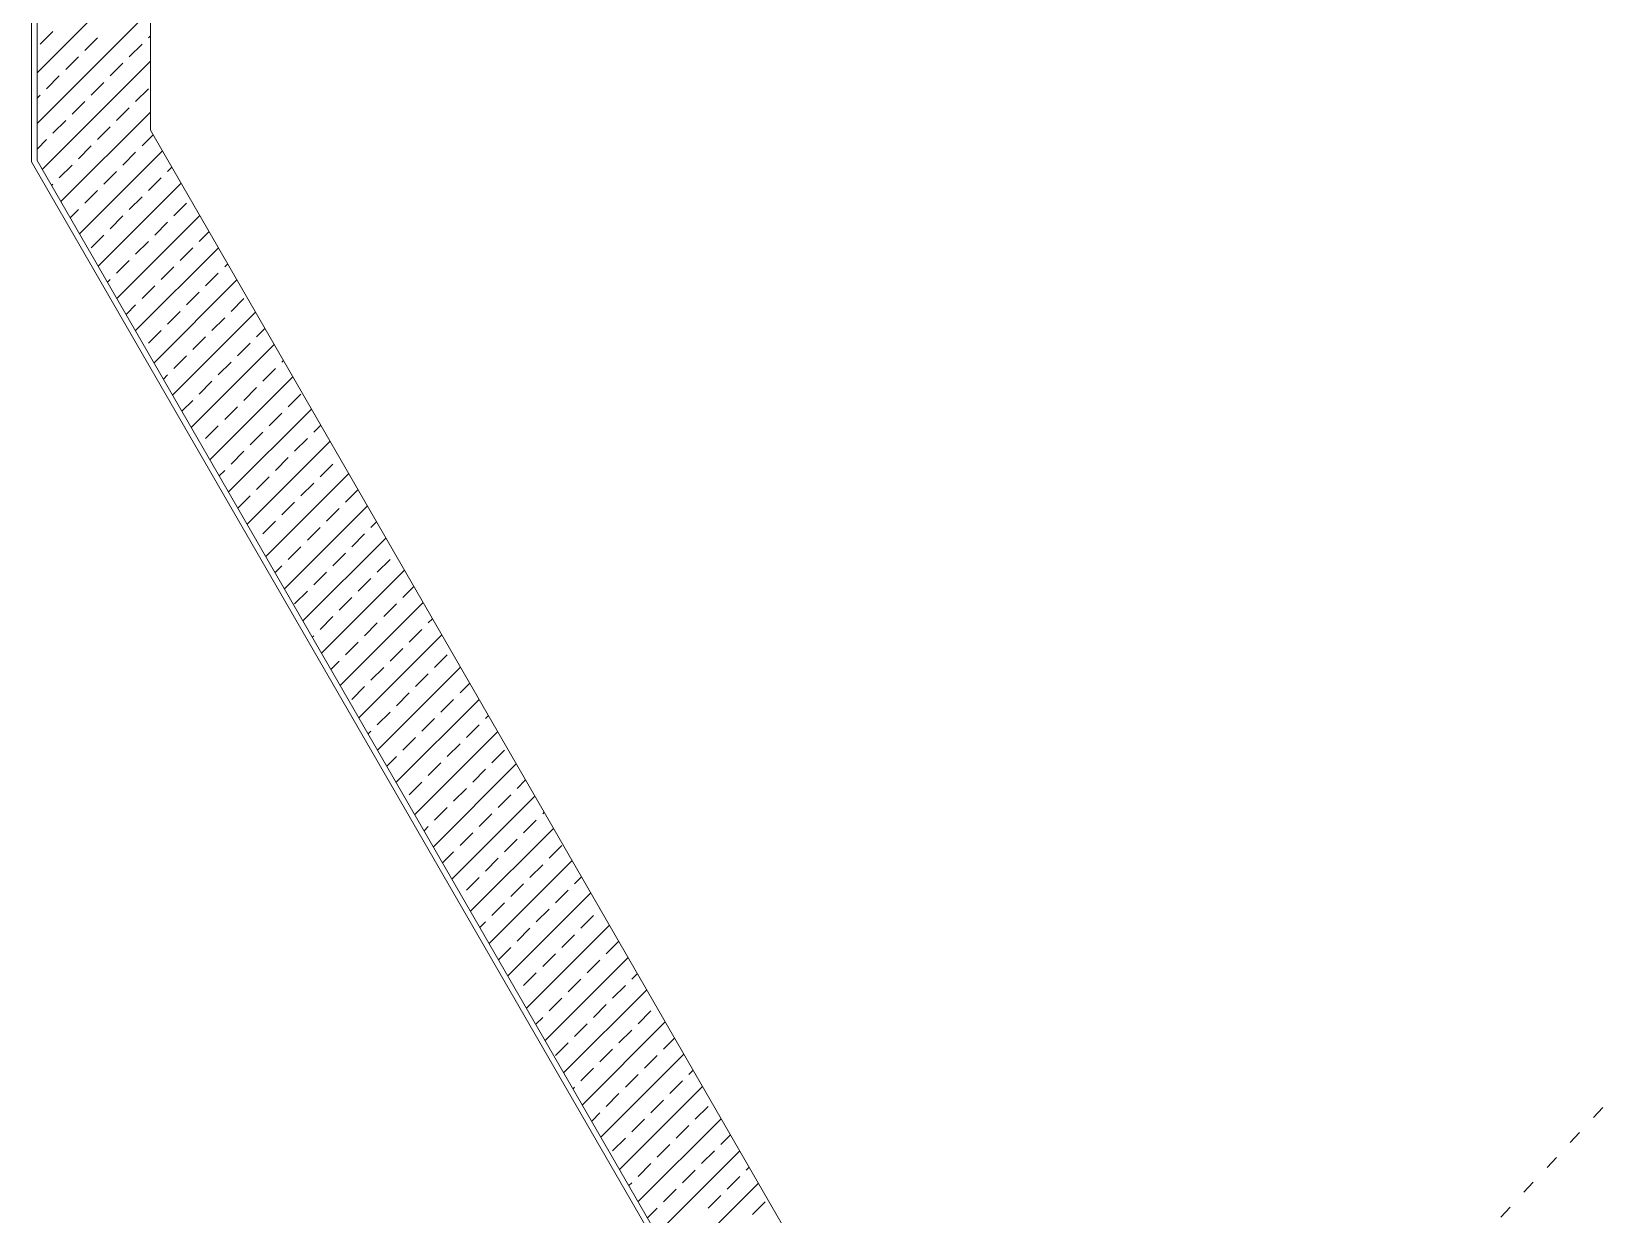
# Model space of a CAD drawing. Header units: millimetres. Extents: x 1780 to 154263, y -7240 to 17216.
# Drawn here: x 115028.5 to 115445.2, y 3772.1 to 4085.3 of the extents above; entities that cross this region are included whole.
import ezdxf

# ---------------------------------------------------------------- set-up
doc = ezdxf.new("R2010")
doc.units = ezdxf.units.MM
doc.linetypes.add('ACAD_ISO03W100', pattern=[30, 12, -18])
for name, color, linetype, lineweight in [('2d_SX_gruba przekroje', 90, 'Continuous', 20), ('2d_SX_instalacje szkic - wentylacja wywiew', 14, 'Continuous', 5), ('2d_SX_szraf', 251, 'Continuous', 0), ('2d_SX_warstwy', 181, 'Continuous', 9)]:
    doc.layers.add(name, color=color, linetype=linetype, lineweight=lineweight)
doc.layers.add('2d_SX_rewizja 18 września', color=210, linetype='Continuous')

# ---------------------------------------------------------------- blocks, each defined once
blk = doc.blocks.new('PDKLD B2')
at = {"layer": '2d_SX_gruba przekroje', "color": 8}
for p, q in [((107394.88, -12235.36), (107394.88, -11884.09)), ((107426.38, -11890.09), (107426.38, -12226.92)), ((107426.38, -12226.92), (107642.99, -12602.1)), ((107603.14, -12596.08), (107394.88, -12235.36))]:
    blk.add_line(p, q, dxfattribs=at)
at = {"layer": '2d_SX_instalacje szkic - wentylacja wywiew', "color": 8, "linetype": 'ACAD_ISO03W100', "ltscale": 0.3}
blk.add_line((108191.13, -12077.34), (107717.38, -12586.09), dxfattribs=at)
at = {"layer": '2d_SX_szraf', "color": 8, "linetype": 'Continuous'}
for p, q in [((107396.38, -12211.73), (107426.38, -12181.73)), ((107396.38, -12225.2), (107426.38, -12195.2)), ((107397.2, -12204.18), (107400.56, -12200.81)), ((107425.82, -12202.49), (107426.38, -12201.94)), ((107408.98, -12205.86), (107412.35, -12202.49)), ((107420.77, -12207.54), (107424.14, -12204.18)), ((107397.74, -12237.31), (107426.38, -12208.67)), ((107403.93, -12210.91), (107407.3, -12207.54)), ((107415.72, -12212.59), (107419.09, -12209.23)), ((107398.88, -12215.96), (107402.25, -12212.59)), ((107410.67, -12217.65), (107414.03, -12214.28)), ((107396.38, -12218.47), (107397.2, -12217.65)), ((107422.45, -12219.33), (107425.82, -12215.96)), ((107402.67, -12245.85), (107426.38, -12222.14)), ((107405.62, -12222.7), (107408.98, -12219.33)), ((107417.4, -12224.38), (107420.77, -12221.01)), ((107400.56, -12227.75), (107403.93, -12224.38)), ((107412.35, -12229.43), (107415.72, -12226.07)), ((107396.38, -12231.94), (107398.88, -12229.43)), ((107407.3, -12234.48), (107410.67, -12231.12)), ((107424.14, -12231.12), (107427.09, -12228.16)), ((107407.6, -12254.39), (107429.56, -12232.43)), ((107419.09, -12236.17), (107422.45, -12232.8)), ((107402.25, -12239.54), (107405.62, -12236.17)), ((107414.03, -12241.22), (107417.4, -12237.85)), ((107430.87, -12237.85), (107432.02, -12236.7)), ((107400.2, -12241.58), (107400.56, -12241.22)), ((107408.98, -12246.27), (107412.35, -12242.9)), ((107412.53, -12262.93), (107434.49, -12240.97)), ((107425.82, -12242.9), (107429.19, -12239.54)), ((107420.77, -12247.95), (107424.14, -12244.59)), ((107432.56, -12249.64), (107435.92, -12246.27)), ((107405.13, -12250.12), (107407.3, -12247.95)), ((107415.72, -12253.01), (107419.09, -12249.64)), ((107417.46, -12271.47), (107439.42, -12249.51)), ((107427.5, -12254.69), (107430.87, -12251.32)), ((107410.67, -12258.06), (107414.03, -12254.69)), ((107439.29, -12256.37), (107441.89, -12253.78)), ((107422.39, -12280.01), (107444.35, -12258.05)), ((107422.45, -12259.74), (107425.82, -12256.37)), ((107434.24, -12261.42), (107437.61, -12258.06)), ((107417.4, -12264.79), (107420.77, -12261.42)), ((107429.19, -12266.48), (107432.56, -12263.11)), ((107446.03, -12263.11), (107446.82, -12262.32)), ((107414.99, -12267.2), (107415.72, -12266.48)), ((107424.14, -12271.53), (107427.5, -12268.16)), ((107427.32, -12288.55), (107449.28, -12266.59)), ((107440.98, -12268.16), (107444.34, -12264.79)), ((107435.92, -12273.21), (107439.29, -12269.84)), ((107447.71, -12274.9), (107451.08, -12271.53)), ((107419.92, -12275.74), (107422.45, -12273.21)), ((107430.87, -12278.26), (107434.24, -12274.9)), ((107432.25, -12297.09), (107454.21, -12275.13)), ((107442.66, -12279.95), (107446.03, -12276.58)), ((107425.82, -12283.31), (107429.19, -12279.95)), ((107454.45, -12281.63), (107456.68, -12279.4)), ((107437.18, -12305.63), (107459.14, -12283.67)), ((107437.61, -12285), (107440.98, -12281.63)), ((107449.39, -12286.68), (107452.76, -12283.31)), ((107432.56, -12290.05), (107435.92, -12286.68)), ((107444.34, -12291.73), (107447.71, -12288.37)), ((107461.18, -12288.37), (107461.61, -12287.94)), ((107429.79, -12292.82), (107430.87, -12291.73)), ((107439.29, -12296.78), (107442.66, -12293.42)), ((107442.11, -12314.17), (107464.07, -12292.21)), ((107456.13, -12293.42), (107459.5, -12290.05)), ((107451.08, -12298.47), (107454.45, -12295.1)), ((107462.86, -12300.15), (107466.23, -12296.78)), ((107434.72, -12301.36), (107437.61, -12298.47)), ((107446.03, -12303.52), (107449.39, -12300.15)), ((107447.04, -12322.71), (107469, -12300.75)), ((107457.81, -12305.2), (107461.18, -12301.84)), ((107440.98, -12308.57), (107444.34, -12305.2)), ((107469.6, -12306.89), (107471.47, -12305.02)), ((107451.97, -12331.25), (107473.93, -12309.29)), ((107452.76, -12310.26), (107456.13, -12306.89)), ((107464.55, -12311.94), (107467.92, -12308.57)), ((107447.71, -12315.31), (107451.08, -12311.94)), ((107459.5, -12316.99), (107462.86, -12313.62)), ((107476.33, -12313.62), (107476.4, -12313.56)), ((107444.58, -12318.44), (107446.03, -12316.99)), ((107456.9, -12339.79), (107478.86, -12317.83)), ((107471.28, -12318.67), (107474.65, -12315.31)), ((107454.45, -12322.04), (107457.81, -12318.67)), ((107466.23, -12323.73), (107469.6, -12320.36)), ((107478.02, -12325.41), (107481.33, -12322.1)), ((107449.51, -12326.98), (107452.76, -12323.73)), ((107461.18, -12328.78), (107464.55, -12325.41)), ((107461.83, -12348.33), (107483.8, -12326.37)), ((107456.13, -12333.83), (107459.5, -12330.46)), ((107472.97, -12330.46), (107476.33, -12327.09)), ((107484.75, -12332.14), (107486.26, -12330.64)), ((107466.76, -12356.87), (107488.73, -12334.91)), ((107467.92, -12335.51), (107471.28, -12332.14)), ((107479.7, -12337.2), (107483.07, -12333.83)), ((107454.44, -12335.52), (107454.45, -12335.51)), ((107462.86, -12340.56), (107466.23, -12337.2)), ((107474.65, -12342.25), (107478.02, -12338.88)), ((107459.37, -12344.06), (107461.18, -12342.25)), ((107471.69, -12365.41), (107493.66, -12343.45)), ((107486.44, -12343.93), (107489.81, -12340.56)), ((107469.6, -12347.3), (107472.97, -12343.93)), ((107481.39, -12348.98), (107484.75, -12345.61)), ((107493.17, -12350.67), (107496.12, -12347.72)), ((107464.55, -12352.35), (107467.92, -12348.98)), ((107476.33, -12354.03), (107479.7, -12350.67)), ((107471.28, -12359.09), (107474.65, -12355.72)), ((107476.63, -12373.95), (107498.59, -12351.99)), ((107488.12, -12355.72), (107491.49, -12352.35)), ((107483.07, -12360.77), (107486.44, -12357.4)), ((107494.86, -12362.45), (107498.22, -12359.09)), ((107499.91, -12357.4), (107501.05, -12356.26)), ((107469.23, -12361.14), (107469.6, -12360.77)), ((107478.02, -12365.82), (107481.39, -12362.45)), ((107481.56, -12382.49), (107503.52, -12360.53)), ((107489.81, -12367.5), (107493.17, -12364.14)), ((107474.16, -12369.68), (107476.33, -12367.5)), ((107501.59, -12369.19), (107504.96, -12365.82)), ((107484.75, -12372.56), (107488.12, -12369.19)), ((107486.49, -12391.03), (107508.45, -12369.07)), ((107496.54, -12374.24), (107499.91, -12370.87)), ((107479.7, -12377.61), (107483.07, -12374.24)), ((107491.49, -12379.29), (107494.86, -12375.92)), ((107508.33, -12375.92), (107510.91, -12373.34)), ((107486.44, -12384.34), (107489.81, -12380.97)), ((107491.42, -12399.57), (107513.38, -12377.61)), ((107503.28, -12380.97), (107506.64, -12377.61)), ((107498.22, -12386.03), (107501.59, -12382.66)), ((107510.01, -12387.71), (107513.38, -12384.34)), ((107515.06, -12382.66), (107515.84, -12381.88)), ((107484.02, -12386.76), (107484.75, -12386.03)), ((107493.17, -12391.08), (107496.54, -12387.71)), ((107496.35, -12408.11), (107518.31, -12386.15)), ((107504.96, -12392.76), (107508.33, -12389.39)), ((107488.95, -12395.3), (107491.49, -12392.76)), ((107516.75, -12394.45), (107520.11, -12391.08)), ((107499.91, -12397.81), (107503.28, -12394.45)), ((107501.28, -12416.65), (107523.24, -12394.69)), ((107511.69, -12399.5), (107515.06, -12396.13)), ((107494.86, -12402.86), (107498.22, -12399.5)), ((107506.64, -12404.55), (107510.01, -12401.18)), ((107523.48, -12401.18), (107525.7, -12398.96)), ((107506.21, -12425.19), (107528.17, -12403.23)), ((107518.43, -12406.23), (107521.8, -12402.86)), ((107501.59, -12409.6), (107504.96, -12406.23)), ((107513.38, -12411.28), (107516.75, -12407.92)), ((107525.17, -12412.97), (107528.53, -12409.6)), ((107530.22, -12407.92), (107530.63, -12407.5)), ((107498.81, -12412.38), (107499.91, -12411.28)), ((107508.33, -12416.33), (107511.69, -12412.97)), ((107511.14, -12433.73), (107533.1, -12411.77)), ((107503.74, -12420.92), (107506.64, -12418.02)), ((107520.11, -12418.02), (107523.48, -12414.65)), ((107531.9, -12419.7), (107535.27, -12416.33)), ((107515.06, -12423.07), (107518.43, -12419.7)), ((107516.07, -12442.27), (107538.03, -12420.31)), ((107526.85, -12424.75), (107530.22, -12421.39)), ((107510.01, -12428.12), (107513.38, -12424.75)), ((107521.8, -12429.8), (107525.17, -12426.44)), ((107538.64, -12426.44), (107540.5, -12424.58)), ((107521, -12450.81), (107542.96, -12428.85)), ((107533.58, -12431.49), (107536.95, -12428.12)), ((107516.75, -12434.86), (107520.11, -12431.49)), ((107528.53, -12436.54), (107531.9, -12433.17)), ((107540.32, -12438.22), (107543.69, -12434.86)), ((107545.37, -12433.17), (107545.43, -12433.12)), ((107513.6, -12438), (107515.06, -12436.54)), ((107523.48, -12441.59), (107526.85, -12438.22)), ((107525.93, -12459.35), (107547.89, -12437.39)), ((107518.53, -12446.54), (107521.8, -12443.28)), ((107535.27, -12443.28), (107538.64, -12439.91)), ((107547.05, -12444.96), (107550.36, -12441.66)), ((107530.22, -12448.33), (107533.58, -12444.96)), ((107530.86, -12467.89), (107552.82, -12445.93)), ((107542, -12450.01), (107545.37, -12446.64)), ((107525.17, -12453.38), (107528.53, -12450.01)), ((107536.95, -12455.06), (107540.32, -12451.69)), ((107553.79, -12451.69), (107555.29, -12450.2)), ((107523.46, -12455.08), (107523.48, -12455.06)), ((107535.79, -12476.43), (107557.75, -12454.47)), ((107548.74, -12456.75), (107552.11, -12453.38)), ((107531.9, -12460.11), (107535.27, -12456.75)), ((107543.69, -12461.8), (107547.05, -12458.43)), ((107555.47, -12463.48), (107558.84, -12460.11)), ((107528.4, -12463.62), (107530.22, -12461.8)), ((107538.64, -12466.85), (107542, -12463.48)), ((107540.72, -12484.97), (107562.68, -12463.01)), ((107533.58, -12471.9), (107536.95, -12468.53)), ((107550.42, -12468.53), (107553.79, -12465.16)), ((107562.21, -12470.22), (107565.15, -12467.28)), ((107545.37, -12473.58), (107548.74, -12470.22)), ((107545.65, -12493.51), (107567.61, -12471.55)), ((107557.16, -12475.27), (107560.52, -12471.9)), ((107540.32, -12478.63), (107543.69, -12475.27)), ((107552.11, -12480.32), (107555.47, -12476.95)), ((107568.94, -12476.95), (107570.08, -12475.82)), ((107538.26, -12480.7), (107538.64, -12480.32)), ((107550.58, -12502.05), (107572.54, -12480.09)), ((107563.89, -12482), (107567.26, -12478.63)), ((107547.05, -12485.37), (107550.42, -12482)), ((107558.84, -12487.05), (107562.21, -12483.69)), ((107543.19, -12489.24), (107545.37, -12487.05)), ((107553.79, -12492.11), (107557.16, -12488.74)), ((107555.51, -12510.59), (107577.47, -12488.63)), ((107570.63, -12488.74), (107574, -12485.37)), ((107565.58, -12493.79), (107568.94, -12490.42)), ((107577.36, -12495.47), (107579.94, -12492.9)), ((107548.74, -12497.16), (107552.11, -12493.79)), ((107560.44, -12519.13), (107582.41, -12497.17)), ((107560.52, -12498.84), (107563.89, -12495.47)), ((107572.31, -12500.52), (107575.68, -12497.16)), ((107555.47, -12503.89), (107558.84, -12500.52)), ((107584.1, -12502.21), (107584.87, -12501.44)), ((107553.05, -12506.32), (107553.79, -12505.58)), ((107565.37, -12527.67), (107587.34, -12505.71)), ((107567.26, -12505.58), (107570.63, -12502.21)), ((107579.05, -12507.26), (107582.41, -12503.89)), ((107562.21, -12510.63), (107565.58, -12507.26)), ((107574, -12512.31), (107577.36, -12508.94)), ((107557.98, -12514.86), (107560.52, -12512.31)), ((107585.78, -12513.99), (107589.15, -12510.63))]:
    blk.add_line(p, q, dxfattribs=at)
at = {"layer": '2d_SX_warstwy', "color": 8}
for p, q in [((107396.38, -12234.95), (107396.38, -11890.09)), ((107426.38, -11890.09), (107426.38, -12226.92)), ((107426.38, -12226.92), (107641.24, -12599.07)), ((107606.61, -12599.09), (107396.38, -12234.95))]:
    blk.add_line(p, q, dxfattribs=at)

msp = doc.modelspace()

# ---------------------------------------------------------------- block references
at = {"layer": '2d_SX_rewizja 18 września'}
msp.add_blockref('PDKLD B2', (7633.58, 16286.09), dxfattribs=at)

doc.saveas('drawing.dxf')
